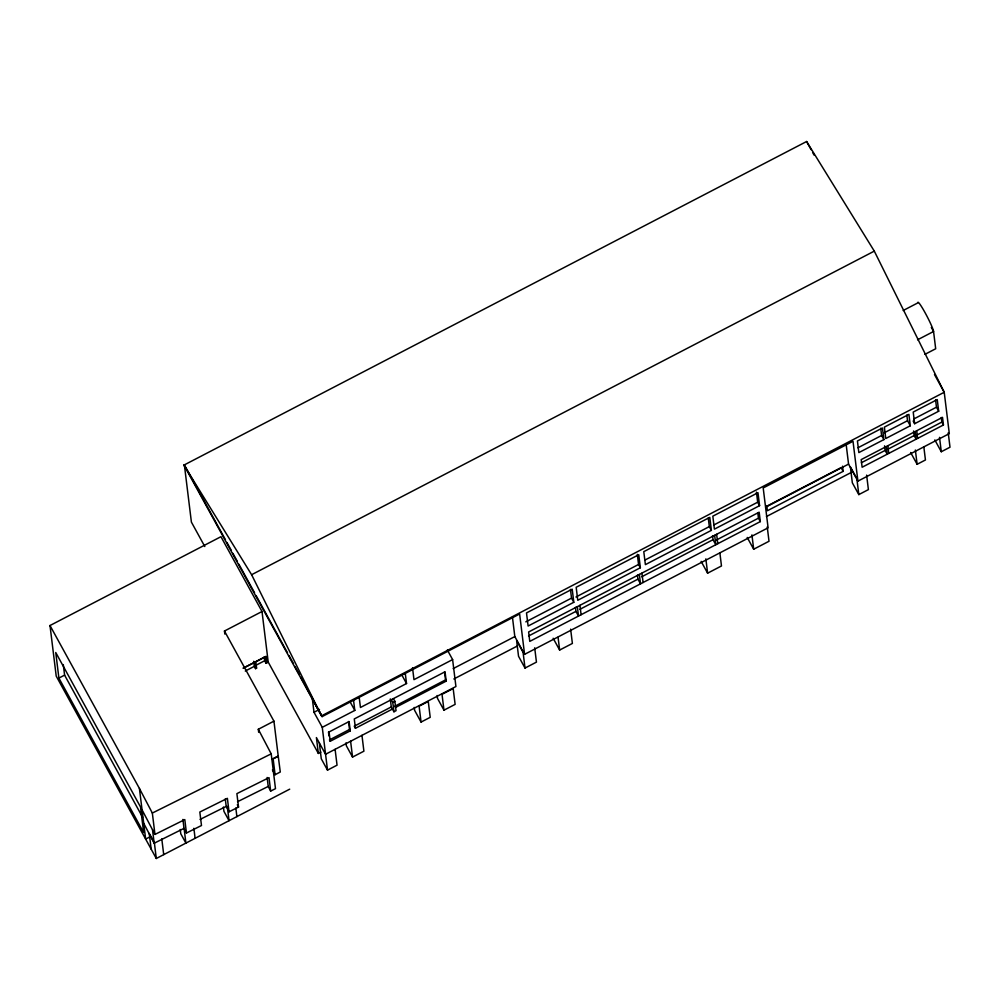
<?xml version="1.0" encoding="UTF-8"?>
<svg xmlns="http://www.w3.org/2000/svg" width="1000" height="1000" viewBox="0 0 1000 1000"><rect width="100%" height="100%" fill="white"/><g stroke="black" fill="none" stroke-linecap="round" stroke-linejoin="round"><path stroke-width="1.5" d="M934.488 374.513L944.225 392.275L321.538 715.85L183.938 465.1L806.612 141.512L874.3 251.125L944.225 392.275L949.312 433.638L857.913 481.138L848.562 464.113L846.125 444.188M289.7 789.163L156.3 858.487L56.212 676.1L50 625.525L220.95 536.7L262.013 611.512L268.212 662.087L318.35 753.438L320.875 752.125M183.938 465.1L251.612 574.712L874.3 251.125M58.888 678.088L55.75 652.513L140.5 806.95L143.637 832.525L58.888 678.088L64.588 675.125L63.288 664.6M224.838 634.087L224.462 631.025L262.013 611.512M903.175 310.512L917.862 302.875A16.8 1.55 62.5 0 1 925.2 312.913A16.8 1.55 62.5 0 1 933.562 331.488L935.688 348.762L924.938 354.338M264.2 656.938L264.662 660.738L255.212 665.65L256.575 668.138L255.575 668.65L254.312 666.35L253.7 661.287M245.287 671.038L254.312 666.35M264.662 660.738L266.025 663.225L268.212 662.087M917.55 339.812L933.562 331.488L931.325 327.4M258.688 732.312L258.312 729.287L273.938 721.162L224.462 631.025M335.1 749.312L337.05 765.175L327.512 770.138L322.262 727.325L314 712.275L319.488 709.425M314 712.275L312.35 698.85L322.1 716.625L519.625 613.987L524.575 654.35L768.1 527.8L763.2 487.962L853.012 441.287L857.913 481.138M884.362 432.738L907.525 420.7L906.825 415M857.913 447.788L881.612 435.475L880.713 428.212M913.763 418.988L936.475 407.188L935.575 399.913M322.262 727.325L354.8 710.425L353.512 699.987M405.25 673.15L406.525 683.538L360.45 707.487L359.162 697.062M447.362 650.013L452.612 659.587L413.975 679.663L412.525 667.8M525.812 621.862L571.525 598.112L570.45 589.362M644.7 560.175L709.325 526.6L708.263 517.938M713.875 524.95L757.675 502.2L756.438 492.113M575.962 597L638.55 564.475L637.312 554.35M910.312 425.763L885.775 438.512L884.375 427.113L908.913 414.375L910.312 425.763L907.525 420.7M883.875 439.6L858.85 452.6L857.425 440.988L882.45 427.987L883.875 439.6L881.612 435.475M914.638 423.713L938.688 411.225L937.25 399.588L913.213 412.075L914.638 423.713L913.162 421.025M711.388 530.35L645.387 564.637L643.787 551.65L709.788 517.362L711.388 530.35L709.325 526.6M573.812 602.288L528.112 626.038L526.5 612.925L572.2 589.175L573.812 602.288L571.525 598.112M640.362 567.75L577.762 600.275L576.175 587.263L638.763 554.738L640.362 567.75L638.55 564.475M759.575 505.662L714.412 529.138L712.825 516.175L757.987 492.713L759.575 505.662L757.675 502.2M271.7 759.362L278.212 755.975L273.938 721.162M278.35 756.237L273.15 758.938L275.087 774.712L280.287 772L278.212 755.975M453.15 668.625L514.825 636.575L512.438 617.137M766.688 506.275L841.087 467.612L843.15 471.362L767.375 510.737L766.737 505.562M765.662 507.188L848.562 464.113M394.888 701.338L396.037 710.688L393.938 711.775L392.788 702.425L394.888 701.338L393.387 698.625M390.312 698.925L391.287 706.938L354.263 726.175L355.425 728.288L392.45 709.05M641.7 576.775L713.05 539.7L712.55 535.675M861.35 462.75L885.113 450.412L884.55 445.825M888.15 449.075L914.125 435.575L913.562 430.988M528.562 636L575.938 611.375L575.438 607.35M579.9 609.312L637.95 579.15L637.45 575.125M348.537 721.513L349.513 729.5L329.462 739.912L330.213 741.275L350.262 730.863L349.113 721.55L329.062 731.975L330.213 741.275M393.875 706.737L445.525 679.9L444.538 671.888M916.025 435.487L941.85 422.075L941.287 417.488M715.913 540.262L758.45 518.162L757.788 512.788M395.9 707.262L446.188 681.125L445.05 671.775L354.275 718.95L355.425 728.288M453.85 678.988L517.025 646.162M766.425 516.55L852.15 472.013M943.45 424.975L862.125 467.238L861.188 459.6L942.513 417.337L943.45 424.975L941.85 422.075M760.325 521.587L529.775 641.388L528.625 631.987L759.175 512.188L760.325 521.587L758.45 518.162M345.988 742.862L346.337 745.75L352.55 757.075L363.9 751.188L361.95 735.3M421.062 722.075L430.213 717.325L428.263 701.462L419.113 706.213L421.062 722.075L414.588 710.275L414.237 707.4M443.975 710.175L455.125 704.375L453.175 688.562L442.025 694.35L443.975 710.175L437.5 698.375L437.15 695.5M525.013 668.062L523.075 652.325L516.6 640.525L518.538 656.263L525.013 668.062L536.45 662.125L534.688 647.812M553.162 638.275L559.637 650.062L572.388 643.438L570.638 629.163M701.137 561.375L707.613 573.175L721.475 565.962L719.9 553.075M747.212 537.438L753.688 549.225L769.013 541.263L767.25 526.925M856.137 477.35L850.387 466.863L852.337 482.8L858.812 494.6L868.4 489.613L866.625 475.125M910.65 452.5L917.125 464.3L925.438 459.975L923.863 447.125M934.825 439.938L941.287 451.737L950 447.212L948.238 432.837M271.212 753.85L275.487 788.662L270.663 791.075L269.012 777.638L236.887 793.637L238.538 807.062L229.037 811.8L227.387 798.325L199.825 812.038L201.488 825.512L186.45 833L184.8 819.575L154.963 834.425L152.338 813.05L271.212 753.85L258.312 729.287M149.825 836.963L145.638 839.05L139.425 788.475L50 625.525M200.025 819.438L226.2 806.4L225.287 798.913M143.7 823.288L154.175 843.225L184.013 828.363L182.913 819.412M237.5 801.737L268.225 786.438L267.125 777.475M806.612 141.512L811.1 149.688M812.6 152.4L814.087 155.125M936.475 407.188L938.688 411.225M914.125 435.575L916.1 439.188L915.163 431.55M885.113 450.412L887.2 454.212L886.263 446.562M713.05 539.7L715.8 544.725L714.65 535.325M637.95 579.15L640.525 583.837L639.362 574.438M575.938 611.375L578.5 616.062L577.35 606.675M514.825 636.575L524.575 654.35M445.525 679.9L446.188 681.125M402.175 675.612L406.525 683.538M391.3 699.7L392.788 702.425M391.287 706.938L393.938 711.775M350.45 702.5L354.8 710.425M349.513 729.5L350.262 730.863M225.45 539.725L184.375 464.875L191.4 522.1L204.812 546.538M226.938 542.45L231.425 550.612M232.913 553.337L237.4 561.5M238.888 564.225L254.575 592.8M256.075 595.525L287.5 652.8M289 655.525L293.5 663.725M295 666.45L299.488 674.65M300.988 677.375L322.1 716.625M327.512 770.138L321.275 758.775L319.325 742.9M272.438 769.9L275.087 774.712M64.588 675.125L142.587 817.262M268.225 786.438L270.663 791.075M237.325 804.75L238.538 807.062M226.2 806.4L229.037 811.8M184.013 828.363L186.45 833M139.425 788.475L152.338 813.05M142.05 809.862L154.963 834.425M251.612 574.712L321.538 715.85M939.525 437.362L941.287 451.737M916.688 430.763L917.625 438.4M915.362 450.025L917.125 464.3M887.825 445.75L888.763 453.4M856.862 478.663L858.812 494.6M842.513 466.188L843.15 471.362M751.925 534.9L753.688 549.225M716.637 534.288L717.788 543.688M705.85 558.85L707.613 573.175M641.938 573.112L643.088 582.513M579.938 605.325L581.1 614.725M558.062 637.212L559.637 650.062M452.612 659.587L455.925 686.525L325.562 754.275L316.4 737.575L318.35 753.438M350.6 741.2L352.55 757.075M328.488 731.938L328.975 735.925M266.825 662.8L266.025 656.325L243.062 668.25L254.8 662.325L255.575 668.65M266.025 663.225L265.25 656.888L255.8 661.8L256.575 668.138M235.837 808.037L236.887 816.6M227.3 806.388L229.05 820.675L223.938 811.338L223.412 807.062M193.875 828.3L195.1 838.325M184.15 828.787L185.9 843.1L180.775 833.763L180.25 829.475M161.788 838.875L163.713 854.625M156.3 858.487L154.362 842.725L149.25 833.4L151.175 849.15M152.525 829.788L154.175 843.225"/></g></svg>
